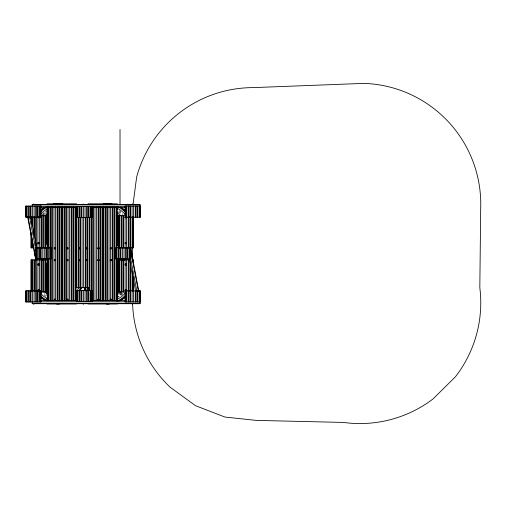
<?xml version="1.0" encoding="UTF-8"?>
<svg xmlns="http://www.w3.org/2000/svg" width="506" height="506" viewBox="0 0 506 506"><rect width="100%" height="100%" fill="white"/><g stroke="black" fill="none" stroke-linecap="round" stroke-linejoin="round"><path stroke-width="0.38" stroke-dasharray="2.53 1.9" d="M120.023 211.571L120.023 213.152M45.16 293.708A19.595 19.595 0 0 1 44.092 292.715M46.407 295.801A20.493 20.493 0 0 1 43.453 293.353M46.065 296.655A21.397 21.397 0 0 1 42.814 293.992M121.687 292.784A19.595 19.595 0 0 1 118.866 295.125M122.325 293.423A20.493 20.493 0 0 1 118.081 296.68M121.611 292.664A19.595 19.595 0 0 1 118.79 295.004M122.243 293.303A20.493 20.493 0 0 1 117.999 296.56M122.882 293.942A21.397 21.397 0 0 1 118.455 297.338M118.1 212.115A19.595 19.595 0 0 1 121.535 214.854M118.581 211.35A20.493 20.493 0 0 1 123.211 215.335M118.973 210.534A21.397 21.397 0 0 1 122.813 213.576M42.415 215.335A20.493 20.493 0 0 1 47.697 210.958M44.617 214.348A19.595 19.595 0 0 1 45.73 213.387M42.814 213.576A21.397 21.397 0 0 1 46.653 210.534M42.934 215.335A20.493 20.493 0 0 1 47.57 211.35M41.928 215.132A21.397 21.397 0 0 1 47.172 210.534"/><path stroke-width="0.76" d="M133.034 204.449L136.633 177.151A120.814 120.814 0 0 1 253.329 87.608L363.896 83.382A120.814 120.814 0 0 1 480.7 208.08L479.821 287.674A120.814 120.814 0 0 1 455.375 376.85L432.94 399.019A120.814 120.814 0 0 1 343.492 422.434L256.289 420.397L224.93 417.052L195.506 405.698L170.022 387.122A120.814 120.814 0 0 1 132.572 303.366M38.823 290.823L38.823 290.046L38.152 290.438L38.374 290.823M125.943 290.823L125.943 290.046L125.494 290.046L125.494 290.823M36.103 258.819L35.553 258.92L27.571 216.682M46.982 203.785L76.463 203.785M87.987 203.785L117.468 203.785M33.63 204.057L33.953 204.057M83.136 204.057L83.465 204.114M132.357 204.057L132.686 204.057M32.213 204.924L140.099 204.924M40.872 206.454L125.134 206.454M54.692 207.283L55.141 207.283M67.197 207.283L67.646 207.283M98.253 207.283L98.702 207.283M110.561 207.283L111.01 207.283M40.872 207.643L76.311 207.643M92.06 207.643L125.134 207.643M40.733 215.746L46.362 215.746L46.362 243.936M125.115 215.746L118.088 215.746L118.088 243.936M125.09 217.226L140.541 217.226L140.541 206.094L125.09 206.094L125.077 247.851M75.514 217.314L76.526 217.314M76.577 217.567L92.029 217.567L92.029 206.435L76.577 206.435L76.526 287.731M33.934 247.851L30.917 247.851L30.917 232.191M36.236 247.851L46.362 247.851M118.088 247.851L133.533 247.851L133.546 206.094M46.362 259.907L30.917 259.907L30.917 291.235M118.088 259.907L129.991 259.907M132.585 259.907L133.533 259.907L133.533 265.391M75.514 287.731L89.581 287.731L89.581 217.314M125.09 290.817L140.541 290.817L140.541 301.949L125.09 301.949L125.077 259.907M40.733 292.013L46.362 292.013L46.362 263.822M125.115 292.013L118.088 292.013L118.088 263.038M40.872 300.57L76.311 300.57M92.06 300.57L125.134 300.57M40.872 301.759L125.134 301.759M32.213 303.29L140.099 303.29M33.63 303.916L33.953 303.916M46.982 303.948L76.463 303.948M83.136 303.916L83.465 303.916M87.987 303.948L117.468 303.948M132.357 303.916L132.686 303.916M33.63 303.979L33.953 303.979M83.136 303.979L83.465 303.979M132.357 303.979L132.686 303.979M131.876 253.095L131.952 253.417M131.826 253.108L131.895 253.43M25.357 210.863L25.37 211.198M34.237 254.916L34.307 255.239M130.731 248.497L138.859 291.507M130.763 250.881L138.448 291.582M130.706 258.844L136.803 291.102M129.542 259.066L135.633 291.323M30.796 216.872L36.748 248.357M29.626 217.087L36.16 251.646M27.982 216.606L35.958 258.844M132.528 247.314L132.534 259.939M140.099 217.226L140.099 204.513L32.213 204.513L32.213 206.454M140.099 290.817L140.099 303.708L32.213 303.708L32.213 301.759M139.593 206.094L139.593 217.226M139.593 290.817L139.593 301.949M139.087 206.094L139.087 217.226M139.087 290.817L139.087 301.949M137.518 206.094L137.518 217.226M137.518 290.817L137.518 301.949M136.999 206.094L136.999 217.226M136.999 290.817L136.999 301.949M135.741 206.094L135.741 217.226M135.741 290.817L135.741 301.949M135.222 206.094L135.222 217.226M135.222 290.817L135.222 301.949M133.533 278.705L133.546 301.949M133.091 216.524L133.091 247.851M133.091 259.907L133.091 262.26M133.091 276.352L133.091 291.235M132.585 216.524L132.585 247.851M132.585 273.221L132.585 291.235M132.085 206.094L132.085 247.851M132.085 270.874L132.085 301.949M130.58 247.744L130.58 258.876M130.516 216.524L130.516 247.851M130.516 263.038L130.516 291.235M130.409 206.094L130.409 217.226M130.409 290.817L130.409 301.949M130.074 247.744L130.074 258.876M129.991 216.524L129.991 247.851M129.991 260.691L129.991 291.235M129.89 206.094L129.89 217.226M129.89 290.817L129.89 301.949M129.568 247.744L129.568 258.876M128.739 216.524L128.739 247.851M128.739 259.907L128.739 291.235M128.632 206.094L128.632 217.226M128.632 290.817L128.632 301.949M128.214 216.524L128.214 247.851M128.214 259.907L128.214 291.235M128.113 206.094L128.113 217.226M128.113 290.817L128.113 301.949M127.999 247.744L127.999 258.876M127.48 247.744L127.48 258.876M126.544 206.094L126.544 247.851M126.544 259.907L126.544 301.949M126.222 247.744L126.222 258.876M126.038 206.094L126.038 217.226M126.038 290.817L126.038 301.949M125.703 247.744L125.703 258.876M125.532 206.094L125.532 217.226M125.532 290.817L125.532 301.949M124.027 247.744L124.027 258.876M123.407 215.746L123.407 247.851M123.407 259.907L123.407 292.013M122.882 215.746L122.882 247.851M122.882 259.907L122.882 292.013M122.566 247.744L122.566 258.876M121.63 215.746L121.63 247.851M121.63 259.907L121.63 292.013M121.105 215.746L121.105 247.851M121.105 259.907L121.105 292.013M120.89 247.744L120.89 258.876M120.371 247.744L120.371 258.876M120.023 129.492L120.023 204.468M119.536 215.746L119.536 247.851M119.536 259.907L119.536 292.013M119.112 247.744L119.112 258.876M119.03 215.746L119.03 247.851M119.03 259.907L119.03 292.013M118.594 247.744L118.594 258.876M118.524 215.746L118.524 247.851M118.524 259.907L118.524 292.013M117.468 206.941L117.468 210.091M117.468 211.672L117.468 245.587M117.468 258.99L117.468 300.792M117.031 206.941L117.025 258.876M117.031 258.99L117.031 300.792M116.525 206.941L116.519 258.876M116.525 258.99L116.525 300.792M116.019 206.941L116.013 258.876M116.019 258.99L116.019 300.792M114.451 206.941L114.451 300.792M113.926 206.941L113.926 300.792M112.674 206.941L112.674 300.792M112.149 206.941L112.149 300.792M110.479 206.941L110.479 300.792M109.011 206.941L109.011 300.792M107.342 206.941L107.342 300.792M106.817 206.941L106.817 300.792M105.564 206.941L105.564 300.792M105.039 206.941L105.039 300.792M103.471 206.941L103.471 300.792M102.971 206.941L102.971 300.792M102.49 206.941L102.49 300.792M101.984 206.941L101.984 300.792M100.416 206.941L100.416 300.792M99.897 206.941L99.897 300.792M98.638 206.941L98.638 300.792M98.12 206.941L98.12 300.792M96.444 206.941L96.444 300.792M94.983 206.941L94.983 300.792M93.306 206.941L93.306 300.792M92.788 206.941L92.788 300.792M91.586 206.435L91.586 217.567M91.586 290.45L91.586 301.582M91.529 217.194L91.529 290.539M91.08 206.435L91.08 217.567M91.08 290.45L91.08 301.582M91.01 217.194L91.01 290.539M90.574 206.435L90.574 217.567M90.574 290.45L90.574 301.582M89.442 217.194L89.442 290.539M89.075 217.314L89.075 287.731M89.005 206.435L89.005 217.567M88.936 287.383L89.005 301.582M88.487 206.435L88.487 217.567M88.43 287.383L88.487 301.582M87.987 287.383L87.987 290.539M87.506 217.314L87.506 287.731M87.228 206.435L87.228 217.567M87.228 290.45L87.228 301.582M86.981 217.314L86.981 287.731M86.709 206.435L86.709 217.567M86.709 290.45L86.709 301.582M85.729 217.314L85.729 287.731M85.204 217.314L85.204 287.731M85.033 206.435L85.033 217.567M85.033 290.45L85.033 301.582M83.572 206.435L83.572 217.567M83.572 290.45L83.572 301.582M83.534 217.314L83.534 287.731M82.067 217.314L82.067 287.731M81.896 206.435L81.896 217.567M81.896 290.45L81.896 301.582M81.377 206.435L81.377 217.567M81.377 290.45L81.377 301.582M80.397 217.314L80.397 287.731M80.119 206.435L80.119 217.567M80.119 290.45L80.119 301.582M79.872 217.314L79.872 287.731M79.6 206.435L79.6 217.567M79.6 290.45L79.6 301.582M78.62 217.314L78.62 287.731M78.095 217.314L78.095 287.731M78.032 206.435L78.032 217.567M78.032 290.45L78.032 301.582M77.526 206.435L77.526 217.567M77.526 290.45L77.526 301.582M77.02 206.435L77.02 217.567M77.02 290.45L77.02 301.582M76.463 206.941L76.463 217.194M76.463 290.539L76.463 300.792M76.02 206.941L76.02 300.792M75.514 206.941L75.514 300.792M75.008 206.941L75.008 300.792M73.44 206.941L73.44 300.792M72.921 206.941L72.921 300.792M71.662 206.941L71.662 300.792M71.144 206.941L71.144 300.792M69.467 206.941L69.467 300.792M68.006 206.941L68.006 300.792M66.33 206.941L66.33 300.792M65.812 206.941L65.812 300.792M64.553 206.941L64.553 300.792M64.034 206.941L64.034 300.792M62.466 206.941L62.466 300.792M61.96 206.941L61.96 300.792M61.479 206.941L61.479 300.792M60.979 206.941L60.979 300.792M59.411 206.941L59.411 300.792M58.886 206.941L58.886 300.792M57.633 206.941L57.633 300.792M57.108 206.941L57.108 300.792M55.439 206.941L55.439 300.792M53.971 206.941L53.971 300.792M52.301 206.941L52.301 300.792M51.776 206.941L51.776 300.792M50.821 247.744L50.821 258.876M50.524 206.941L50.524 247.953M50.524 258.99L50.524 300.792M50.315 247.744L50.315 258.876M49.999 206.941L49.999 247.953M49.999 258.99L49.999 300.792M49.809 247.744L49.809 258.876M48.431 206.941L48.431 247.953M48.431 258.99L48.431 300.792M48.241 247.744L48.241 258.876M47.925 206.941L47.925 247.953M47.925 258.99L47.925 300.792M47.716 247.744L47.716 258.876M47.419 206.941L47.419 247.953M47.419 258.99L47.419 300.792M46.982 206.941L46.982 210.091M46.982 212.457L46.982 244.796M46.982 258.99L46.982 260.571M46.982 262.146L46.982 295.27M46.982 297.636L46.982 300.792M46.463 247.744L46.463 258.876M45.938 247.744L45.938 258.876M45.926 215.746L45.926 247.851M45.926 259.907L45.926 292.013M45.42 215.746L45.42 247.851M45.42 259.907L45.42 292.013M44.914 215.746L44.914 247.851M44.914 259.907L44.914 292.013M44.269 247.744L44.269 258.876M43.345 215.746L43.345 247.851M43.345 259.907L43.345 292.013M42.82 215.746L42.801 258.876M42.82 259.907L42.82 292.013M41.568 215.746L41.568 247.851M41.568 259.907L41.568 292.013M41.131 247.744L41.131 258.876M41.043 215.746L41.043 247.851M41.043 259.907L41.043 292.013M40.651 206.094L40.651 217.226M40.606 247.744L40.606 258.876M40.651 290.817L40.651 301.949M40.145 206.094L40.145 217.226M40.145 290.817L40.145 301.949M39.645 206.094L39.645 217.226M39.645 290.817L39.645 301.949M39.373 216.524L39.354 258.876M39.373 259.907L39.373 291.235M38.829 247.744L38.829 258.876M38.076 206.094L38.076 217.226M38.076 290.817L38.076 301.949M37.906 216.524L37.906 247.851M37.906 259.907L37.906 291.235M37.552 206.094L37.552 217.226M37.552 290.817L37.552 301.949M37.261 247.744L37.261 258.876M36.761 247.744L36.761 258.876M36.299 206.094L36.255 258.876M36.236 259.907L36.299 301.949M35.774 206.094L35.711 245.499M35.711 259.907L35.774 301.949M34.459 216.524L34.459 237.668M34.459 259.907L34.459 291.235M34.104 206.094L34.104 217.226M34.104 290.817L34.104 301.949M33.934 216.524L33.934 235.322M33.934 259.907L33.934 291.235M32.637 206.094L32.637 217.226M32.637 290.817L32.637 301.949M32.365 216.524L32.365 226.707M32.365 240.805L32.365 247.851M32.365 259.907L32.365 291.235M31.865 216.524L31.865 224.36M31.865 238.452L31.865 247.851M31.865 259.907L31.865 291.235M31.359 216.524L31.359 221.223M31.359 235.322L31.359 247.851M31.359 259.907L31.359 291.235M30.967 206.094L30.967 217.226M30.967 290.817L30.967 301.949M30.917 216.524L30.917 218.877M30.442 206.094L30.442 217.226M30.442 290.817L30.442 301.949M29.19 206.094L29.19 217.226M29.19 290.817L29.19 301.949M28.665 206.094L28.665 217.226M28.665 290.817L28.665 301.949M27.096 206.094L27.096 217.226M27.096 290.817L27.096 301.949M26.59 206.094L26.59 217.226M26.59 290.817L26.59 301.949M26.084 206.094L26.084 217.226M26.084 290.817L26.084 301.949M81.567 287.452A25.136 25.136 0 0 1 80.068 290.798M59.398 303.961A25.136 25.136 0 0 1 56.489 303.961M45.376 300.634A25.136 25.136 0 0 1 40.689 297.142M41.226 260.09A25.136 25.136 0 0 1 42.934 258.699M81.105 288.059A24.92 24.92 0 0 1 79.878 290.697M45.483 300.444A24.92 24.92 0 0 1 40.841 296.984M41.372 260.248A24.92 24.92 0 0 1 43.655 258.446M45.521 300.381A24.845 24.845 0 0 1 41.966 297.895M41.422 260.305A24.845 24.845 0 0 1 42.529 259.376M46.938 289.868A15.566 15.566 0 0 1 46.021 288.875M46.021 268.85A15.566 15.566 0 0 1 46.938 267.857M47.14 289.666A15.275 15.275 0 0 1 46.242 288.686M46.242 269.04A15.275 15.275 0 0 1 47.14 268.06M117.139 266.801A15.288 15.288 0 0 1 118.164 267.661M125.456 296.554A24.92 24.92 0 0 1 120.295 300.513M85.565 290.121A24.92 24.92 0 0 1 84.413 287.452M124.406 260.318A24.92 24.92 0 0 0 123.293 259.382A24.845 24.845 0 0 1 124.356 260.375M125.09 297.212A25.136 25.136 0 0 1 120.403 300.703M109.29 304.024A25.136 25.136 0 0 1 106.38 304.024M85.71 290.868A25.136 25.136 0 0 1 84.211 287.522M123.426 259.217A25.136 25.136 0 0 1 124.552 260.16M124.356 297.49A24.845 24.845 0 0 1 121.478 299.697M85.634 290.09A24.845 24.845 0 0 1 84.742 288.104M111.383 207.239A0.689 0.689 0 0 1 110.188 207.239M39.196 216.878A0.689 0.689 0 0 1 38.601 217.915A0.689 0.689 0 0 1 38.001 216.878M99.075 207.239A0.689 0.689 0 0 1 97.879 207.239M80.233 288.097A24.124 24.124 0 0 1 78.841 290.925M47.267 300.501A24.124 24.124 0 0 1 40.885 295.921M42.637 260.217A24.124 24.124 0 0 1 44.547 258.8M47.374 291.456A16.439 16.439 0 0 1 46.318 290.488M46.318 267.238A16.439 16.439 0 0 1 47.374 266.27M47.191 291.671A16.723 16.723 0 0 1 46.122 290.684M46.122 267.041A16.723 16.723 0 0 1 47.191 266.055M46.982 293.72A18.463 18.463 0 0 1 44.889 291.918M45.901 264.872A18.463 18.463 0 0 1 46.982 264.005M78.753 287.484A22.523 22.523 0 0 1 76.254 291.981M46.685 298.369A22.523 22.523 0 0 1 40.537 293.157M45.439 260.128A22.523 22.523 0 0 1 46.685 259.357M118.081 290.071A15.275 15.275 0 0 1 117.057 290.931M117.057 266.687A15.275 15.275 0 0 1 118.081 267.547M125.38 296.434A24.92 24.92 0 0 1 118.948 301.076M85.824 290.646A24.92 24.92 0 0 1 84.591 288.009M122.635 258.819A24.92 24.92 0 0 1 124.331 260.198M125.007 297.092A25.136 25.136 0 0 1 120.32 300.583M85.634 290.748A25.136 25.136 0 0 1 84.129 287.402M122.762 258.648A25.136 25.136 0 0 1 124.47 260.04M124.811 296.883A24.845 24.845 0 0 1 122.003 299.166M85.552 289.97A24.845 24.845 0 0 1 84.66 287.984M123.167 259.325A24.845 24.845 0 0 1 124.28 260.255M124.818 295.871A24.124 24.124 0 0 1 116.987 301.102M86.861 290.874A24.124 24.124 0 0 1 85.463 288.047M121.155 258.749A24.124 24.124 0 0 1 123.066 260.166M125.165 293.107A22.523 22.523 0 0 1 117.057 299.324M88.246 290.071A22.523 22.523 0 0 1 86.943 287.433M117.721 258.61A22.523 22.523 0 0 1 120.264 260.078M120.807 291.867A18.463 18.463 0 0 1 116.987 294.802M116.987 262.823A18.463 18.463 0 0 1 118.151 263.556M118.505 291.62A16.723 16.723 0 0 1 117.341 292.512M117.341 265.112A16.723 16.723 0 0 1 118.505 266.004M118.328 291.405A16.439 16.439 0 0 1 117.183 292.278M117.183 265.34A16.439 16.439 0 0 1 118.328 266.219M118.132 291.171A16.141 16.141 0 0 1 117.012 292.038M117.012 265.587A16.141 16.141 0 0 1 118.132 266.447M118.277 290.286A15.566 15.566 0 0 1 117.234 291.159M117.234 266.46A15.566 15.566 0 0 1 118.277 267.339M55.515 207.239A0.689 0.689 0 0 1 54.319 207.239M104.793 203.95A24.92 24.92 0 0 1 110.574 203.95M120.143 207.125A24.92 24.92 0 0 1 125.305 211.084M103.313 203.95A25.136 25.136 0 0 1 112.054 203.95M120.871 207.308A25.136 25.136 0 0 1 125.456 210.932M105.52 203.956A24.845 24.845 0 0 1 106.962 203.867M107.683 203.861A24.845 24.845 0 0 1 109.84 203.956M121.927 208.352A24.845 24.845 0 0 1 124.735 210.635M116.981 208.187A22.523 22.523 0 0 1 125.551 214.993M118.36 207.068A24.124 24.124 0 0 1 124.742 211.647M118.006 239.964A15.275 15.275 0 0 1 116.981 240.824M116.981 216.587A15.275 15.275 0 0 1 118.006 217.447M118.202 240.179A15.566 15.566 0 0 1 117.158 241.058M117.158 216.353A15.566 15.566 0 0 1 118.202 217.232M118.056 241.071A16.141 16.141 0 0 1 116.937 241.931M116.937 215.48A16.141 16.141 0 0 1 118.056 216.347M118.252 241.299A16.439 16.439 0 0 1 117.107 242.178M117.107 215.233A16.439 16.439 0 0 1 118.252 216.113M118.429 241.514A16.723 16.723 0 0 1 117.272 242.406M117.272 215.006A16.723 16.723 0 0 1 118.429 215.898M118.644 243.563A18.463 18.463 0 0 1 116.911 244.695M116.911 212.716A18.463 18.463 0 0 1 120.738 215.651M126.317 216.878A0.689 0.689 0 0 1 126.114 217.789A0.689 0.689 0 0 1 125.191 217.669A0.689 0.689 0 0 1 125.229 216.732M47.374 241.299A16.439 16.439 0 0 1 46.318 240.331M46.318 217.08A16.439 16.439 0 0 1 47.374 216.113M47.191 241.514A16.723 16.723 0 0 1 46.122 240.527M46.122 216.884A16.723 16.723 0 0 1 47.191 215.898M46.982 243.563A18.463 18.463 0 0 1 45.901 242.697M44.889 215.651A18.463 18.463 0 0 1 46.982 213.848M46.685 248.212A22.523 22.523 0 0 1 45.439 247.44M40.537 214.411A22.523 22.523 0 0 1 46.685 209.199M47.14 239.509A15.275 15.275 0 0 1 46.242 238.528M46.242 218.883A15.275 15.275 0 0 1 47.14 217.903M46.938 239.711A15.566 15.566 0 0 1 46.021 238.718M46.021 218.7A15.566 15.566 0 0 1 46.938 217.7M40.885 211.647A24.124 24.124 0 0 1 47.267 207.068M40.841 210.585A24.92 24.92 0 0 1 45.483 207.125M55.053 203.95A24.92 24.92 0 0 1 60.834 203.95M40.689 210.426A25.136 25.136 0 0 1 44.756 207.308M53.573 203.95A25.136 25.136 0 0 1 62.314 203.95M41.966 209.674A24.845 24.845 0 0 1 44.907 207.555M55.786 203.956A24.845 24.845 0 0 1 57.229 203.867M58.664 203.867A24.845 24.845 0 0 1 60.106 203.956M68.019 207.239A0.689 0.689 0 0 1 66.824 207.239M47.203 239.028A15.275 15.275 0 0 1 46.343 238.01M46.343 219.408A15.275 15.275 0 0 1 47.203 218.383M46.995 239.224A15.566 15.566 0 0 1 46.116 238.181M46.116 219.231A15.566 15.566 0 0 1 46.995 218.187M55.578 203.95A24.92 24.92 0 0 1 57.747 203.791M58.468 203.785A24.92 24.92 0 0 1 61.359 203.95M54.098 203.95A25.136 25.136 0 0 1 62.839 203.95M56.305 203.956A24.845 24.845 0 0 1 57.747 203.867M59.183 203.867A24.845 24.845 0 0 1 60.625 203.956M84.078 217.46A4.933 4.933 0 0 1 81.529 217.283M38.374 217.137L38.823 217.308L38.374 217.137M38.374 243.076L38.823 243.247L38.374 243.076M38.374 264.41L38.823 264.581L38.374 264.41M38.374 290.349L38.823 290.52L38.374 290.349M54.692 248.174L55.141 248.345L54.692 248.174M54.692 260.033L55.141 260.204L54.692 260.033M54.692 299.685L55.141 299.856L54.724 299.628M67.197 248.174L67.646 248.345L67.197 248.174M67.197 260.033L67.646 260.204L67.197 260.033M78.993 248.174L79.448 248.345L78.993 248.174M67.197 299.685L67.646 299.856L67.222 299.628M78.993 260.033L79.448 260.204L78.993 260.033M86.874 248.174L87.323 248.345L86.874 248.174M86.874 260.033L87.323 260.204L86.874 260.033M98.253 248.174L98.702 248.345L98.253 248.174M98.253 260.033L98.702 260.204L98.253 260.033M98.253 299.685L98.702 299.856L98.284 299.628M110.561 248.174L111.01 248.345L110.561 248.174M110.561 260.033L111.01 260.204L110.561 260.033M125.494 217.137L125.943 217.308L125.494 217.137M110.561 299.685L111.01 299.856L110.561 299.685M125.494 243.076L125.943 243.247L125.494 243.076M125.494 264.41L125.943 264.581L125.494 264.41M125.494 290.349L125.943 290.52L125.494 290.349M38.374 216.834L38.152 217.226L38.823 217.612L38.823 216.834L38.374 216.834M38.374 242.772L38.152 243.165L38.823 243.55L38.823 242.772L38.374 242.772M38.374 264.107L38.152 264.493L38.823 264.885L38.823 264.107L38.374 264.107M54.692 247.87L54.692 248.648L55.141 248.648L55.141 247.87L54.692 247.87M54.692 259.73L54.692 260.508L55.141 260.508L55.141 259.73L54.692 259.73M67.197 247.87L67.197 248.648L67.646 248.648L67.646 247.87L67.197 247.87M67.197 259.73L67.197 260.508L67.646 260.508L67.646 259.73L67.197 259.73M78.999 247.87L78.999 248.648L79.448 248.648L79.448 247.87L78.999 247.87M54.692 299.381L54.471 299.773L55.141 300.159L55.141 299.381L54.692 299.381M78.999 259.73L78.999 260.508L79.448 260.508L79.448 259.73L78.999 259.73M86.874 247.87L86.874 248.648L87.323 248.648L87.323 247.87L86.874 247.87M86.874 259.73L86.874 260.508L87.323 260.508L87.323 259.73L86.874 259.73M67.197 299.381L66.969 299.773L67.646 300.159L67.646 299.381L67.197 299.381M98.253 247.87L98.031 248.256L98.702 248.648L98.702 247.87L98.253 247.87M98.253 259.73L98.031 260.116L98.702 260.508L98.702 259.73L98.253 259.73M125.494 216.834L125.273 217.226L125.943 217.612L125.943 216.834L125.494 216.834M110.561 247.87L110.34 248.256L111.01 248.648L111.01 247.87L110.561 247.87M110.561 259.73L110.34 260.116L111.01 260.508L111.01 259.73L110.561 259.73M125.494 242.772L125.273 243.165L125.943 243.55L125.943 242.772L125.494 242.772M98.253 299.381L98.031 299.773L98.702 300.159L98.702 299.381L98.253 299.381M125.494 264.107L125.273 264.493L125.943 264.885L125.943 264.107L125.494 264.107M110.561 299.381L110.34 299.773L111.01 300.159L111.01 299.381L110.561 299.381M41.094 206.094L25.648 206.094L25.648 217.226L41.094 217.226L41.094 206.094M51.258 247.744L35.812 247.744L35.812 258.876L51.258 258.876L51.258 247.744M131.022 247.744L115.57 247.744L115.57 258.876L131.022 258.876L131.022 247.744M92.029 290.45L76.577 290.45L76.577 301.582L92.029 301.582L92.029 290.45M41.094 290.817L25.648 290.817L25.648 301.949L41.094 301.949L41.094 290.817M86.754 260.716A0.689 0.689 0 0 0 87.791 260.116A0.689 0.689 0 0 0 86.754 259.515A0.689 0.689 0 0 0 86.754 260.716M86.754 248.857A0.689 0.689 0 0 0 87.791 248.256A0.689 0.689 0 0 0 86.754 247.655A0.689 0.689 0 0 0 86.754 248.857M67.077 260.716A0.689 0.689 0 0 0 68.114 260.116A0.689 0.689 0 0 0 67.077 259.515A0.689 0.689 0 0 0 67.077 260.716M67.077 248.857A0.689 0.689 0 0 0 68.114 248.256A0.689 0.689 0 0 0 67.077 247.655A0.689 0.689 0 0 0 67.077 248.857M78.873 260.716A0.689 0.689 0 0 0 79.91 260.116A0.689 0.689 0 0 0 78.873 259.515A0.689 0.689 0 0 0 78.873 260.716M78.873 248.857A0.689 0.689 0 0 0 79.91 248.256A0.689 0.689 0 0 0 78.873 247.655A0.689 0.689 0 0 0 78.873 248.857M110.441 260.716A0.689 0.689 0 0 0 111.478 260.116A0.689 0.689 0 0 0 110.441 259.515A0.689 0.689 0 0 0 110.441 260.716M110.441 248.857A0.689 0.689 0 0 0 111.478 248.256A0.689 0.689 0 0 0 110.441 247.655A0.689 0.689 0 0 0 110.441 248.857M110.441 300.368A0.689 0.689 0 0 0 111.478 299.773A0.689 0.689 0 0 0 110.441 299.172A0.689 0.689 0 0 0 110.441 300.368M54.572 260.716A0.689 0.689 0 0 0 55.609 260.116A0.689 0.689 0 0 0 54.572 259.515A0.689 0.689 0 0 0 54.572 260.716M38.254 243.765A0.689 0.689 0 0 0 39.291 243.165A0.689 0.689 0 0 0 38.254 242.564A0.689 0.689 0 0 0 38.254 243.765M98.132 260.716A0.689 0.689 0 0 0 99.17 260.116A0.689 0.689 0 0 0 98.132 259.515A0.689 0.689 0 0 0 98.132 260.716M98.132 248.857A0.689 0.689 0 0 0 99.17 248.256A0.689 0.689 0 0 0 98.132 247.655A0.689 0.689 0 0 0 98.132 248.857M98.132 300.368A0.689 0.689 0 0 0 99.17 299.773A0.689 0.689 0 0 0 98.132 299.172A0.689 0.689 0 0 0 98.132 300.368M125.374 291.032A0.689 0.689 0 0 0 126.411 290.438A0.689 0.689 0 0 0 125.374 289.837A0.689 0.689 0 0 0 125.374 291.032M54.572 248.857A0.689 0.689 0 0 0 55.609 248.256A0.689 0.689 0 0 0 54.572 247.655A0.689 0.689 0 0 0 54.572 248.857M125.374 265.093A0.689 0.689 0 0 0 126.411 264.493A0.689 0.689 0 0 0 125.374 263.898A0.689 0.689 0 0 0 125.374 265.093M125.374 243.765A0.689 0.689 0 0 0 126.411 243.165A0.689 0.689 0 0 0 125.374 242.564A0.689 0.689 0 0 0 125.374 243.765M38.254 291.032A0.689 0.689 0 0 0 39.291 290.438A0.689 0.689 0 0 0 38.254 289.837A0.689 0.689 0 0 0 38.254 291.032M38.254 265.093A0.689 0.689 0 0 0 39.291 264.493A0.689 0.689 0 0 0 38.254 263.898A0.689 0.689 0 0 0 38.254 265.093M67.077 300.368A0.689 0.689 0 0 0 68.114 299.773A0.689 0.689 0 0 0 67.077 299.172A0.689 0.689 0 0 0 67.077 300.368M54.572 300.368A0.689 0.689 0 0 0 55.609 299.773A0.689 0.689 0 0 0 54.572 299.172A0.689 0.689 0 0 0 54.572 300.368"/></g></svg>
